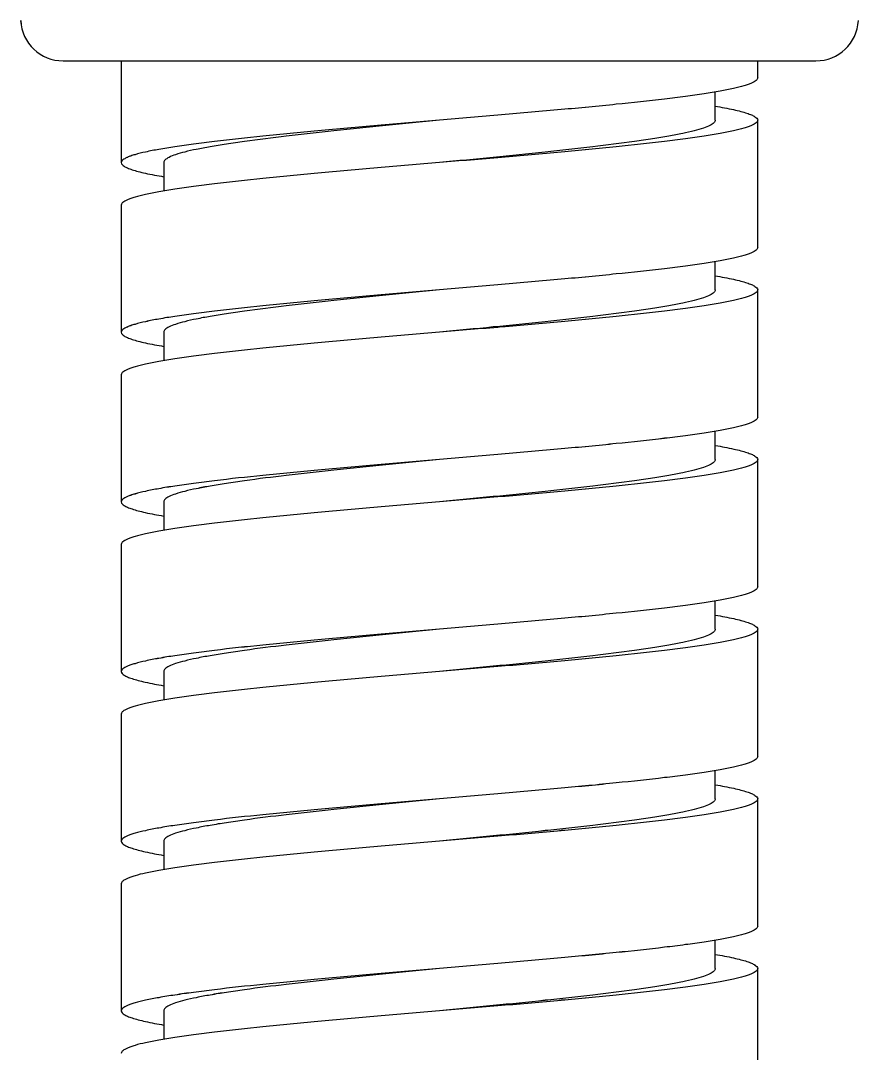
# Model space of a CAD drawing. Header units: millimetres. Extents: x 687 to 1107, y -116 to 478.
# Drawn here: x 994.754 to 998.703, y 86.061 to 90.931 of the extents above; entities that cross this region are included whole.
import ezdxf

# ---------------------------------------------------------------- set-up
doc = ezdxf.new("R2010")
doc.units = ezdxf.units.MM
doc.header["$LTSCALE"] = 0.1

msp = doc.modelspace()

# ---------------------------------------------------------------- linework, layer by layer
for p, q in [((994.9536, 90.741), (998.5033, 90.741)), ((994.9537, 90.741), (998.5033, 90.741)), ((995.2284, 90.741), (995.2284, 90.261)), ((995.2285, 90.741), (995.2285, 90.261)), ((998.2285, 90.661), (998.2285, 90.741)), ((998.2285, 90.661), (998.2285, 90.741)), ((998.0285, 90.461), (998.0285, 90.5947)), ((998.0285, 90.461), (998.0285, 90.5947)), ((998.2285, 89.861), (998.2285, 90.461)), ((998.2285, 89.861), (998.2285, 90.461)), ((995.4284, 90.261), (995.4284, 90.1273)), ((995.4285, 90.261), (995.4285, 90.1273)), ((995.2284, 90.061), (995.2284, 89.461)), ((995.2285, 90.061), (995.2285, 89.461)), ((998.0285, 89.661), (998.0285, 89.7947)), ((998.0285, 89.661), (998.0285, 89.7947)), ((998.2285, 89.061), (998.2285, 89.661)), ((998.2285, 89.061), (998.2285, 89.661)), ((995.4284, 89.461), (995.4284, 89.3273)), ((995.4285, 89.461), (995.4285, 89.3273)), ((995.2284, 89.261), (995.2284, 88.661)), ((995.2285, 89.261), (995.2285, 88.661)), ((998.0285, 88.861), (998.0285, 88.9947)), ((998.0285, 88.861), (998.0285, 88.9947)), ((998.2285, 88.261), (998.2285, 88.861)), ((998.2285, 88.261), (998.2285, 88.861)), ((995.4284, 88.661), (995.4284, 88.5274)), ((995.4285, 88.661), (995.4285, 88.5274)), ((995.2284, 88.461), (995.2284, 87.8609)), ((995.2285, 88.461), (995.2285, 87.861)), ((998.0285, 88.061), (998.0285, 88.1946)), ((998.0285, 88.061), (998.0285, 88.1945)), ((998.2285, 87.4609), (998.2285, 88.061)), ((998.2285, 87.461), (998.2285, 88.061)), ((995.4284, 87.8609), (995.4284, 87.7274)), ((995.4285, 87.861), (995.4285, 87.7274)), ((995.2284, 87.6609), (995.2284, 87.0609)), ((995.2285, 87.661), (995.2285, 87.0609)), ((998.0285, 87.2609), (998.0285, 87.3945)), ((998.0285, 87.2609), (998.0285, 87.3945)), ((998.2285, 86.6609), (998.2285, 87.2609)), ((998.2285, 86.6609), (998.2285, 87.2609)), ((995.4284, 87.0609), (995.4284, 86.9272)), ((995.4285, 87.0609), (995.4285, 86.9273)), ((995.2284, 86.8609), (995.2284, 86.2609)), ((995.2285, 86.8609), (995.2285, 86.2609)), ((998.0285, 86.4609), (998.0285, 86.5946)), ((998.0285, 86.4609), (998.0285, 86.5946)), ((998.2285, 85.8609), (998.2285, 86.4609)), ((998.2285, 85.8609), (998.2285, 86.4609)), ((995.4284, 86.2609), (995.4284, 86.1272)), ((995.4285, 86.2609), (995.4285, 86.1272))]:
    msp.add_line(p, q)
for centre, start, end in [((994.9537, 90.941), 183, 270), ((994.9536, 90.941), 183, 270), ((998.5033, 90.941), 270, 357), ((998.5033, 90.941), 270, 357)]:
    msp.add_arc(centre, 0.2, start, end)
for points, knots in [([(998.2285, 90.661), (998.2285, 90.6562), (998.2224, 90.6485), (998.2116, 90.6416), (998.1988, 90.6353), (998.1826, 90.6292), (998.1542, 90.6203), (998.1102, 90.6096), (998.0473, 90.5974), (997.9718, 90.5851), (997.8844, 90.5728), (997.7465, 90.5555), (997.5513, 90.5344), (997.2952, 90.51), (997.0174, 90.4855), (996.826, 90.4693), (996.7285, 90.461)], [0, 0, 0, 0, 0.009478, 0.016679, 0.025906, 0.037267, 0.050798, 0.084376, 0.126509, 0.176871, 0.23503, 0.300455, 0.450603, 0.621669, 0.807156, 1, 1, 1, 1]), ([(998.2285, 90.661), (998.2285, 90.6562), (998.2224, 90.6485), (998.2116, 90.6416), (998.1988, 90.6353), (998.1826, 90.6292), (998.1542, 90.6203), (998.1102, 90.6097), (998.0473, 90.5974), (997.9718, 90.5851), (997.8844, 90.5728), (997.7465, 90.5555), (997.5513, 90.5344), (997.2953, 90.51), (997.0174, 90.4855), (996.826, 90.4693), (996.7285, 90.461)], [0, 0, 0, 0, 0.009478, 0.016679, 0.025906, 0.037267, 0.050798, 0.084376, 0.126509, 0.176871, 0.23503, 0.300455, 0.450603, 0.621669, 0.807156, 1, 1, 1, 1]), ([(998.0289, 90.5274), (998.0578, 90.5225), (998.0981, 90.5151), (998.1477, 90.5032), (998.1759, 90.4952), (998.1985, 90.4869), (998.2164, 90.4782), (998.2285, 90.468), (998.2285, 90.461)], [0, 0, 0, 0, 0.408111, 0.572355, 0.709475, 0.819371, 0.902677, 1, 1, 1, 1]), ([(998.0289, 90.5274), (998.0578, 90.5225), (998.0981, 90.5151), (998.1477, 90.5032), (998.1759, 90.4952), (998.1985, 90.4869), (998.2164, 90.4782), (998.2285, 90.468), (998.2285, 90.461)], [0, 0, 0, 0, 0.408111, 0.572355, 0.709475, 0.819371, 0.902677, 1, 1, 1, 1]), ([(996.7285, 90.461), (996.6309, 90.4527), (996.4395, 90.4365), (996.1617, 90.412), (995.9056, 90.3876), (995.7105, 90.3665), (995.5726, 90.3492), (995.4851, 90.3369), (995.4096, 90.3246), (995.3468, 90.3124), (995.3027, 90.3017), (995.2744, 90.2928), (995.2582, 90.2867), (995.2454, 90.2804), (995.2346, 90.2735), (995.2284, 90.2658), (995.2284, 90.261)], [0, 0, 0, 0, 0.192844, 0.378332, 0.549397, 0.699546, 0.764969, 0.82313, 0.87349, 0.915624, 0.949202, 0.962734, 0.974093, 0.983319, 0.99052, 1, 1, 1, 1]), ([(996.7285, 90.461), (996.6309, 90.4527), (996.4396, 90.4365), (996.1617, 90.412), (995.9056, 90.3876), (995.7105, 90.3665), (995.5726, 90.3492), (995.4851, 90.3369), (995.4096, 90.3246), (995.3468, 90.3124), (995.3027, 90.3017), (995.2744, 90.2928), (995.2582, 90.2867), (995.2454, 90.2804), (995.2346, 90.2735), (995.2285, 90.2658), (995.2285, 90.261)], [0, 0, 0, 0, 0.192844, 0.378332, 0.549397, 0.699546, 0.764969, 0.82313, 0.87349, 0.915624, 0.949202, 0.962734, 0.974093, 0.983319, 0.99052, 1, 1, 1, 1]), ([(996.7285, 90.461), (996.6439, 90.4527), (996.4781, 90.4365), (996.2372, 90.412), (996.0153, 90.3876), (995.8461, 90.3665), (995.7267, 90.3492), (995.6509, 90.3369), (995.5854, 90.3246), (995.5309, 90.3124), (995.4879, 90.3002), (995.4595, 90.2896), (995.4431, 90.2804), (995.4334, 90.2732), (995.4285, 90.2657), (995.4284, 90.261)], [0, 0, 0, 0, 0.192224, 0.377133, 0.547704, 0.697485, 0.762794, 0.820884, 0.871248, 0.913454, 0.947218, 0.972426, 0.981911, 0.989457, 1, 1, 1, 1]), ([(996.7285, 90.461), (996.6439, 90.4527), (996.4781, 90.4365), (996.2373, 90.412), (996.0153, 90.3876), (995.8462, 90.3665), (995.7267, 90.3492), (995.6509, 90.3369), (995.5854, 90.3246), (995.5309, 90.3124), (995.4879, 90.3002), (995.4595, 90.2896), (995.4431, 90.2804), (995.4334, 90.2732), (995.4285, 90.2657), (995.4285, 90.261)], [0, 0, 0, 0, 0.192224, 0.377133, 0.547704, 0.697485, 0.762794, 0.820884, 0.871248, 0.913454, 0.947218, 0.972426, 0.981911, 0.989457, 1, 1, 1, 1]), ([(998.2285, 90.461), (998.2285, 90.4562), (998.2224, 90.4485), (998.2116, 90.4416), (998.1988, 90.4353), (998.1826, 90.4292), (998.1542, 90.4203), (998.1102, 90.4096), (998.0473, 90.3974), (997.9718, 90.3851), (997.8844, 90.3728), (997.7465, 90.3555), (997.5513, 90.3344), (997.2952, 90.31), (997.0174, 90.2855), (996.826, 90.2693), (996.7285, 90.261)], [0, 0, 0, 0, 0.009478, 0.01668, 0.025909, 0.037267, 0.050796, 0.084378, 0.126508, 0.176873, 0.235029, 0.300456, 0.450603, 0.621668, 0.807156, 1, 1, 1, 1]), ([(998.0285, 90.461), (998.0285, 90.4563), (998.0235, 90.4488), (998.0139, 90.4416), (997.9975, 90.4324), (997.9691, 90.4218), (997.926, 90.4096), (997.8715, 90.3974), (997.8061, 90.3851), (997.7303, 90.3728), (997.6108, 90.3555), (997.4417, 90.3344), (997.2197, 90.31), (996.9789, 90.2855), (996.813, 90.2693), (996.7285, 90.261)], [0, 0, 0, 0, 0.010546, 0.01809, 0.027572, 0.052785, 0.086544, 0.128755, 0.179114, 0.237209, 0.302514, 0.452296, 0.622867, 0.807776, 1, 1, 1, 1]), ([(998.2285, 90.461), (998.2285, 90.4562), (998.2224, 90.4485), (998.2116, 90.4416), (998.1988, 90.4353), (998.1826, 90.4292), (998.1542, 90.4203), (998.1102, 90.4097), (998.0473, 90.3974), (997.9718, 90.3851), (997.8844, 90.3728), (997.7465, 90.3555), (997.5513, 90.3344), (997.2953, 90.31), (997.0174, 90.2855), (996.826, 90.2693), (996.7285, 90.261)], [0, 0, 0, 0, 0.009478, 0.01668, 0.025909, 0.037267, 0.050796, 0.084378, 0.126508, 0.176873, 0.235029, 0.300456, 0.450603, 0.621668, 0.807156, 1, 1, 1, 1]), ([(998.0285, 90.461), (998.0285, 90.4564), (998.0235, 90.4488), (998.0139, 90.4416), (997.9975, 90.4324), (997.9691, 90.4218), (997.926, 90.4096), (997.8715, 90.3974), (997.8061, 90.3851), (997.7303, 90.3728), (997.6108, 90.3555), (997.4417, 90.3344), (997.2197, 90.31), (996.9789, 90.2855), (996.813, 90.2693), (996.7285, 90.261)], [0, 0, 0, 0, 0.010546, 0.01809, 0.027572, 0.052785, 0.086544, 0.128755, 0.179114, 0.237209, 0.302514, 0.452296, 0.622867, 0.807776, 1, 1, 1, 1]), ([(995.2284, 90.261), (995.2284, 90.254), (995.2405, 90.2438), (995.2585, 90.2351), (995.281, 90.2268), (995.3092, 90.2188), (995.3588, 90.207), (995.3991, 90.1995), (995.4279, 90.1946)], [0, 0, 0, 0, 0.097335, 0.180651, 0.290566, 0.427652, 0.591913, 1, 1, 1, 1]), ([(996.7285, 90.261), (996.6309, 90.2527), (996.4395, 90.2365), (996.1617, 90.212), (995.9056, 90.1876), (995.7105, 90.1665), (995.5726, 90.1492), (995.4851, 90.1369), (995.4096, 90.1246), (995.3468, 90.1124), (995.3027, 90.1017), (995.2744, 90.0928), (995.2582, 90.0867), (995.2454, 90.0804), (995.2345, 90.0735), (995.2284, 90.0658), (995.2284, 90.061)], [0, 0, 0, 0, 0.192844, 0.378332, 0.549397, 0.699544, 0.764971, 0.823127, 0.873492, 0.915622, 0.949204, 0.962733, 0.974091, 0.98332, 0.990522, 1, 1, 1, 1]), ([(995.2285, 90.261), (995.2285, 90.254), (995.2405, 90.2438), (995.2585, 90.2351), (995.281, 90.2269), (995.3093, 90.2188), (995.3588, 90.207), (995.3991, 90.1995), (995.4279, 90.1946)], [0, 0, 0, 0, 0.097335, 0.180651, 0.290566, 0.427652, 0.591913, 1, 1, 1, 1]), ([(996.7285, 90.261), (996.6309, 90.2527), (996.4396, 90.2365), (996.1617, 90.212), (995.9056, 90.1876), (995.7105, 90.1665), (995.5726, 90.1492), (995.4851, 90.1369), (995.4096, 90.1246), (995.3468, 90.1124), (995.3027, 90.1017), (995.2744, 90.0928), (995.2582, 90.0867), (995.2454, 90.0804), (995.2346, 90.0735), (995.2285, 90.0658), (995.2285, 90.061)], [0, 0, 0, 0, 0.192844, 0.378332, 0.549397, 0.699544, 0.764971, 0.823127, 0.873492, 0.915622, 0.949204, 0.962733, 0.974091, 0.98332, 0.990522, 1, 1, 1, 1]), ([(998.2285, 89.861), (998.2285, 89.8562), (998.2224, 89.8485), (998.2116, 89.8416), (998.1988, 89.8353), (998.1826, 89.8292), (998.1542, 89.8203), (998.1102, 89.8096), (998.0473, 89.7974), (997.9718, 89.7851), (997.8844, 89.7728), (997.7465, 89.7555), (997.5513, 89.7344), (997.2952, 89.71), (997.0174, 89.6855), (996.826, 89.6693), (996.7285, 89.661)], [0, 0, 0, 0, 0.009478, 0.01668, 0.025909, 0.037267, 0.050796, 0.084378, 0.126508, 0.176873, 0.235029, 0.300456, 0.450603, 0.621668, 0.807156, 1, 1, 1, 1]), ([(998.2285, 89.861), (998.2285, 89.8562), (998.2224, 89.8485), (998.2116, 89.8416), (998.1988, 89.8353), (998.1826, 89.8292), (998.1542, 89.8203), (998.1102, 89.8096), (998.0473, 89.7974), (997.9718, 89.7851), (997.8844, 89.7728), (997.7465, 89.7555), (997.5513, 89.7344), (997.2953, 89.71), (997.0174, 89.6855), (996.826, 89.6693), (996.7285, 89.661)], [0, 0, 0, 0, 0.009478, 0.01668, 0.025909, 0.037267, 0.050796, 0.084378, 0.126508, 0.176873, 0.235029, 0.300456, 0.450603, 0.621668, 0.807156, 1, 1, 1, 1]), ([(998.029, 89.7274), (998.0579, 89.7225), (998.0982, 89.715), (998.1477, 89.7032), (998.1759, 89.6951), (998.1985, 89.6868), (998.2165, 89.6782), (998.2285, 89.668), (998.2285, 89.661)], [0, 0, 0, 0, 0.408087, 0.572348, 0.709434, 0.819349, 0.902665, 1, 1, 1, 1]), ([(998.029, 89.7274), (998.0579, 89.7225), (998.0982, 89.715), (998.1477, 89.7032), (998.176, 89.6952), (998.1985, 89.6869), (998.2165, 89.6782), (998.2285, 89.668), (998.2285, 89.661)], [0, 0, 0, 0, 0.408087, 0.572348, 0.709434, 0.819349, 0.902665, 1, 1, 1, 1]), ([(996.7285, 89.661), (996.6309, 89.6527), (996.4395, 89.6365), (996.1617, 89.612), (995.9056, 89.5876), (995.7105, 89.5665), (995.5726, 89.5492), (995.4851, 89.5369), (995.4096, 89.5246), (995.3468, 89.5123), (995.3027, 89.5017), (995.2744, 89.4928), (995.2582, 89.4866), (995.2454, 89.4804), (995.2345, 89.4735), (995.2284, 89.4658), (995.2284, 89.461)], [0, 0, 0, 0, 0.192844, 0.378332, 0.549397, 0.699544, 0.764971, 0.823127, 0.873492, 0.915622, 0.949204, 0.962733, 0.974091, 0.98332, 0.990522, 1, 1, 1, 1]), ([(996.7285, 89.661), (996.6309, 89.6527), (996.4396, 89.6365), (996.1617, 89.612), (995.9056, 89.5876), (995.7105, 89.5665), (995.5726, 89.5492), (995.4851, 89.5369), (995.4096, 89.5246), (995.3468, 89.5124), (995.3027, 89.5017), (995.2744, 89.4928), (995.2582, 89.4867), (995.2454, 89.4804), (995.2346, 89.4735), (995.2285, 89.4658), (995.2285, 89.461)], [0, 0, 0, 0, 0.192844, 0.378332, 0.549397, 0.699544, 0.764971, 0.823127, 0.873492, 0.915622, 0.949204, 0.962733, 0.974091, 0.98332, 0.990522, 1, 1, 1, 1]), ([(996.7285, 89.661), (996.6439, 89.6527), (996.4781, 89.6365), (996.2372, 89.612), (996.0153, 89.5876), (995.8461, 89.5665), (995.7267, 89.5492), (995.6509, 89.5369), (995.5854, 89.5246), (995.5309, 89.5124), (995.4879, 89.5002), (995.4595, 89.4896), (995.4431, 89.4804), (995.4334, 89.4732), (995.4285, 89.4656), (995.4284, 89.461)], [0, 0, 0, 0, 0.192224, 0.377133, 0.547703, 0.697485, 0.762794, 0.820884, 0.871247, 0.913454, 0.947217, 0.972426, 0.981911, 0.989456, 1, 1, 1, 1]), ([(996.7285, 89.661), (996.6439, 89.6527), (996.4781, 89.6365), (996.2373, 89.612), (996.0153, 89.5876), (995.8462, 89.5665), (995.7267, 89.5492), (995.6509, 89.5369), (995.5854, 89.5246), (995.5309, 89.5124), (995.4879, 89.5002), (995.4595, 89.4896), (995.4431, 89.4804), (995.4334, 89.4732), (995.4285, 89.4657), (995.4285, 89.461)], [0, 0, 0, 0, 0.192224, 0.377133, 0.547703, 0.697485, 0.762794, 0.820884, 0.871247, 0.913454, 0.947217, 0.972426, 0.981911, 0.989456, 1, 1, 1, 1]), ([(998.2285, 89.661), (998.2285, 89.6562), (998.2224, 89.6485), (998.2116, 89.6416), (998.1988, 89.6353), (998.1826, 89.6292), (998.1542, 89.6203), (998.1102, 89.6096), (998.0473, 89.5974), (997.9718, 89.5851), (997.8844, 89.5728), (997.7465, 89.5555), (997.5513, 89.5344), (997.2952, 89.51), (997.0174, 89.4855), (996.826, 89.4693), (996.7285, 89.461)], [0, 0, 0, 0, 0.00948, 0.016681, 0.025907, 0.037266, 0.050798, 0.084376, 0.12651, 0.17687, 0.235031, 0.300454, 0.450603, 0.621668, 0.807156, 1, 1, 1, 1]), ([(998.0285, 89.661), (998.0285, 89.6563), (998.0235, 89.6488), (998.0139, 89.6416), (997.9975, 89.6324), (997.9691, 89.6218), (997.926, 89.6096), (997.8715, 89.5974), (997.8061, 89.5851), (997.7303, 89.5728), (997.6108, 89.5555), (997.4417, 89.5344), (997.2197, 89.51), (996.9789, 89.4855), (996.813, 89.4693), (996.7285, 89.461)], [0, 0, 0, 0, 0.010546, 0.018089, 0.027572, 0.052785, 0.086545, 0.128755, 0.179115, 0.237208, 0.302514, 0.452296, 0.622867, 0.807776, 1, 1, 1, 1]), ([(998.2285, 89.661), (998.2285, 89.6562), (998.2224, 89.6485), (998.2116, 89.6416), (998.1988, 89.6353), (998.1826, 89.6292), (998.1542, 89.6203), (998.1102, 89.6096), (998.0473, 89.5974), (997.9718, 89.5851), (997.8844, 89.5728), (997.7465, 89.5555), (997.5513, 89.5344), (997.2953, 89.51), (997.0174, 89.4855), (996.826, 89.4693), (996.7285, 89.461)], [0, 0, 0, 0, 0.00948, 0.016681, 0.025907, 0.037266, 0.050798, 0.084376, 0.12651, 0.17687, 0.235031, 0.300454, 0.450603, 0.621668, 0.807156, 1, 1, 1, 1]), ([(998.0285, 89.661), (998.0285, 89.6563), (998.0235, 89.6488), (998.0139, 89.6416), (997.9975, 89.6324), (997.9691, 89.6218), (997.926, 89.6096), (997.8715, 89.5974), (997.8061, 89.5851), (997.7303, 89.5728), (997.6108, 89.5555), (997.4417, 89.5344), (997.2197, 89.51), (996.9789, 89.4855), (996.813, 89.4693), (996.7285, 89.461)], [0, 0, 0, 0, 0.010546, 0.018089, 0.027572, 0.052785, 0.086545, 0.128755, 0.179115, 0.237208, 0.302514, 0.452296, 0.622867, 0.807776, 1, 1, 1, 1]), ([(995.2284, 89.461), (995.2284, 89.454), (995.2405, 89.4438), (995.2585, 89.4351), (995.281, 89.4268), (995.3093, 89.4187), (995.3588, 89.4069), (995.3992, 89.3995), (995.428, 89.3946)], [0, 0, 0, 0, 0.097323, 0.180629, 0.290525, 0.427645, 0.591889, 1, 1, 1, 1]), ([(996.7285, 89.461), (996.6309, 89.4527), (996.4395, 89.4365), (996.1617, 89.412), (995.9056, 89.3876), (995.7105, 89.3665), (995.5726, 89.3492), (995.4851, 89.3369), (995.4096, 89.3246), (995.3468, 89.3123), (995.3027, 89.3017), (995.2744, 89.2928), (995.2582, 89.2866), (995.2454, 89.2804), (995.2346, 89.2735), (995.2284, 89.2658), (995.2284, 89.261)], [0, 0, 0, 0, 0.192844, 0.378331, 0.549396, 0.699544, 0.76497, 0.823128, 0.87349, 0.915623, 0.949202, 0.962732, 0.974093, 0.98332, 0.990519, 1, 1, 1, 1]), ([(995.2285, 89.461), (995.2285, 89.454), (995.2405, 89.4438), (995.2585, 89.4351), (995.281, 89.4268), (995.3093, 89.4188), (995.3588, 89.4069), (995.3992, 89.3995), (995.428, 89.3946)], [0, 0, 0, 0, 0.097323, 0.180629, 0.290525, 0.427645, 0.591889, 1, 1, 1, 1]), ([(996.7285, 89.461), (996.6309, 89.4527), (996.4396, 89.4365), (996.1617, 89.412), (995.9056, 89.3876), (995.7105, 89.3665), (995.5726, 89.3492), (995.4851, 89.3369), (995.4096, 89.3246), (995.3468, 89.3124), (995.3027, 89.3017), (995.2744, 89.2928), (995.2582, 89.2867), (995.2454, 89.2804), (995.2346, 89.2735), (995.2285, 89.2658), (995.2285, 89.261)], [0, 0, 0, 0, 0.192844, 0.378331, 0.549396, 0.699544, 0.76497, 0.823128, 0.87349, 0.915623, 0.949202, 0.962732, 0.974093, 0.98332, 0.990519, 1, 1, 1, 1]), ([(998.2285, 89.061), (998.2285, 89.0562), (998.2224, 89.0485), (998.2116, 89.0415), (998.1988, 89.0353), (998.1826, 89.0292), (998.1542, 89.0203), (998.1102, 89.0096), (998.0473, 88.9974), (997.9718, 88.9851), (997.8844, 88.9727), (997.7465, 88.9554), (997.5513, 88.9344), (997.2952, 88.91), (997.0174, 88.8855), (996.826, 88.8692), (996.7285, 88.861)], [0, 0, 0, 0, 0.00948, 0.016681, 0.025907, 0.037266, 0.050798, 0.084376, 0.12651, 0.17687, 0.235031, 0.300454, 0.450603, 0.621668, 0.807156, 1, 1, 1, 1]), ([(998.2285, 89.061), (998.2285, 89.0562), (998.2224, 89.0485), (998.2116, 89.0416), (998.1988, 89.0353), (998.1826, 89.0292), (998.1542, 89.0203), (998.1102, 89.0096), (998.0473, 88.9974), (997.9718, 88.9851), (997.8844, 88.9728), (997.7465, 88.9555), (997.5513, 88.9344), (997.2953, 88.91), (997.0174, 88.8855), (996.826, 88.8693), (996.7285, 88.861)], [0, 0, 0, 0, 0.00948, 0.016681, 0.025907, 0.037266, 0.050798, 0.084376, 0.12651, 0.17687, 0.235031, 0.300454, 0.450603, 0.621668, 0.807156, 1, 1, 1, 1]), ([(998.0296, 88.9273), (998.0584, 88.9224), (998.0986, 88.9149), (998.148, 88.9031), (998.1761, 88.8951), (998.1986, 88.8868), (998.2165, 88.8782), (998.2285, 88.8679), (998.2285, 88.861)], [0, 0, 0, 0, 0.40807, 0.57228, 0.709377, 0.819286, 0.902585, 1, 1, 1, 1]), ([(998.0297, 88.9273), (998.0584, 88.9224), (998.0986, 88.9149), (998.148, 88.9031), (998.1761, 88.8951), (998.1986, 88.8868), (998.2165, 88.8782), (998.2285, 88.8679), (998.2285, 88.861)], [0, 0, 0, 0, 0.40807, 0.57228, 0.709377, 0.819286, 0.902585, 1, 1, 1, 1]), ([(996.7285, 88.861), (996.6309, 88.8527), (996.4395, 88.8364), (996.1617, 88.812), (995.9056, 88.7875), (995.7105, 88.7665), (995.5726, 88.7492), (995.4851, 88.7368), (995.4096, 88.7246), (995.3468, 88.7123), (995.3027, 88.7016), (995.2744, 88.6927), (995.2582, 88.6866), (995.2454, 88.6804), (995.2346, 88.6734), (995.2284, 88.6658), (995.2284, 88.661)], [0, 0, 0, 0, 0.192844, 0.378331, 0.549396, 0.699544, 0.76497, 0.823128, 0.87349, 0.915623, 0.949202, 0.962732, 0.974093, 0.98332, 0.990519, 1, 1, 1, 1]), ([(996.7285, 88.861), (996.6309, 88.8527), (996.4396, 88.8365), (996.1617, 88.812), (995.9056, 88.7876), (995.7105, 88.7665), (995.5726, 88.7492), (995.4851, 88.7369), (995.4096, 88.7246), (995.3468, 88.7123), (995.3027, 88.7017), (995.2744, 88.6928), (995.2582, 88.6866), (995.2454, 88.6804), (995.2346, 88.6735), (995.2285, 88.6658), (995.2285, 88.661)], [0, 0, 0, 0, 0.192844, 0.378331, 0.549396, 0.699544, 0.76497, 0.823128, 0.87349, 0.915623, 0.949202, 0.962732, 0.974093, 0.98332, 0.990519, 1, 1, 1, 1]), ([(996.7285, 88.861), (996.6439, 88.8527), (996.4781, 88.8364), (996.2372, 88.812), (996.0153, 88.7875), (995.8461, 88.7665), (995.7267, 88.7492), (995.6509, 88.7368), (995.5854, 88.7245), (995.5309, 88.7123), (995.4879, 88.7002), (995.4595, 88.6895), (995.4431, 88.6804), (995.4334, 88.6732), (995.4285, 88.6656), (995.4284, 88.661)], [0, 0, 0, 0, 0.192224, 0.377133, 0.547703, 0.697485, 0.762793, 0.820884, 0.871247, 0.913454, 0.947217, 0.972427, 0.981911, 0.989456, 1, 1, 1, 1]), ([(996.7285, 88.861), (996.6439, 88.8527), (996.4781, 88.8365), (996.2373, 88.812), (996.0153, 88.7876), (995.8462, 88.7665), (995.7267, 88.7492), (995.6509, 88.7369), (995.5854, 88.7246), (995.5309, 88.7123), (995.4879, 88.7002), (995.4595, 88.6896), (995.4431, 88.6804), (995.4334, 88.6732), (995.4285, 88.6656), (995.4285, 88.661)], [0, 0, 0, 0, 0.192224, 0.377133, 0.547703, 0.697485, 0.762793, 0.820884, 0.871247, 0.913454, 0.947217, 0.972427, 0.981911, 0.989456, 1, 1, 1, 1]), ([(998.2285, 88.861), (998.2285, 88.8562), (998.2224, 88.8485), (998.2116, 88.8415), (998.1988, 88.8353), (998.1826, 88.8292), (998.1542, 88.8203), (998.1102, 88.8096), (998.0473, 88.7974), (997.9718, 88.7851), (997.8844, 88.7727), (997.7465, 88.7554), (997.5513, 88.7344), (997.2952, 88.71), (997.0174, 88.6855), (996.826, 88.6692), (996.7285, 88.661)], [0, 0, 0, 0, 0.009479, 0.016679, 0.025908, 0.037268, 0.050797, 0.084378, 0.126508, 0.176873, 0.235029, 0.300456, 0.450604, 0.621669, 0.807156, 1, 1, 1, 1]), ([(998.0285, 88.861), (998.0285, 88.8563), (998.0235, 88.8488), (998.0139, 88.8416), (997.9975, 88.8324), (997.9691, 88.8218), (997.926, 88.8096), (997.8715, 88.7974), (997.8061, 88.7851), (997.7303, 88.7727), (997.6108, 88.7554), (997.4417, 88.7344), (997.2197, 88.71), (996.9789, 88.6855), (996.813, 88.6692), (996.7285, 88.661)], [0, 0, 0, 0, 0.010545, 0.018089, 0.027573, 0.052784, 0.086545, 0.128754, 0.179115, 0.237207, 0.302515, 0.452296, 0.622867, 0.807776, 1, 1, 1, 1]), ([(998.2285, 88.861), (998.2285, 88.8562), (998.2224, 88.8485), (998.2116, 88.8415), (998.1988, 88.8353), (998.1826, 88.8292), (998.1542, 88.8203), (998.1102, 88.8096), (998.0473, 88.7974), (997.9718, 88.7851), (997.8844, 88.7727), (997.7465, 88.7555), (997.5513, 88.7344), (997.2953, 88.71), (997.0174, 88.6855), (996.826, 88.6693), (996.7285, 88.661)], [0, 0, 0, 0, 0.009479, 0.016679, 0.025908, 0.037268, 0.050797, 0.084378, 0.126508, 0.176873, 0.235029, 0.300456, 0.450604, 0.621669, 0.807156, 1, 1, 1, 1]), ([(998.0285, 88.861), (998.0285, 88.8563), (998.0235, 88.8488), (998.0139, 88.8416), (997.9975, 88.8324), (997.9691, 88.8218), (997.926, 88.8096), (997.8715, 88.7974), (997.8061, 88.7851), (997.7303, 88.7728), (997.6108, 88.7555), (997.4417, 88.7344), (997.2197, 88.71), (996.9789, 88.6855), (996.813, 88.6693), (996.7285, 88.661)], [0, 0, 0, 0, 0.010545, 0.018089, 0.027573, 0.052784, 0.086545, 0.128754, 0.179115, 0.237207, 0.302515, 0.452296, 0.622867, 0.807776, 1, 1, 1, 1]), ([(995.2284, 88.661), (995.2284, 88.654), (995.2405, 88.6438), (995.2584, 88.6351), (995.2808, 88.6269), (995.309, 88.6188), (995.3584, 88.607), (995.3986, 88.5996), (995.4273, 88.5947)], [0, 0, 0, 0, 0.097415, 0.180718, 0.290638, 0.427718, 0.59194, 1, 1, 1, 1]), ([(996.7285, 88.661), (996.6309, 88.6527), (996.4395, 88.6364), (996.1617, 88.612), (995.9056, 88.5875), (995.7105, 88.5665), (995.5726, 88.5492), (995.4851, 88.5368), (995.4096, 88.5246), (995.3468, 88.5123), (995.3027, 88.5016), (995.2744, 88.4927), (995.2582, 88.4866), (995.2454, 88.4804), (995.2345, 88.4734), (995.2284, 88.4658), (995.2284, 88.461)], [0, 0, 0, 0, 0.192844, 0.378332, 0.549398, 0.699546, 0.76497, 0.823129, 0.873491, 0.915623, 0.949204, 0.962735, 0.974092, 0.983319, 0.990522, 1, 1, 1, 1]), ([(995.2285, 88.661), (995.2285, 88.654), (995.2405, 88.6438), (995.2584, 88.6352), (995.2809, 88.6269), (995.309, 88.6188), (995.3584, 88.607), (995.3986, 88.5996), (995.4273, 88.5947)], [0, 0, 0, 0, 0.097415, 0.180718, 0.290638, 0.427718, 0.59194, 1, 1, 1, 1]), ([(996.7285, 88.661), (996.6309, 88.6527), (996.4396, 88.6365), (996.1617, 88.612), (995.9056, 88.5876), (995.7105, 88.5665), (995.5726, 88.5492), (995.4851, 88.5369), (995.4096, 88.5246), (995.3468, 88.5123), (995.3027, 88.5016), (995.2744, 88.4928), (995.2582, 88.4866), (995.2454, 88.4804), (995.2346, 88.4735), (995.2285, 88.4658), (995.2285, 88.461)], [0, 0, 0, 0, 0.192844, 0.378332, 0.549398, 0.699546, 0.76497, 0.823129, 0.873491, 0.915623, 0.949204, 0.962735, 0.974092, 0.983319, 0.990522, 1, 1, 1, 1]), ([(998.2285, 88.261), (998.2285, 88.2561), (998.2224, 88.2485), (998.2116, 88.2415), (998.1988, 88.2353), (998.1826, 88.2292), (998.1542, 88.2203), (998.1102, 88.2096), (998.0473, 88.1974), (997.9718, 88.1851), (997.8844, 88.1727), (997.7465, 88.1554), (997.5513, 88.1344), (997.2952, 88.11), (997.0174, 88.0855), (996.826, 88.0692), (996.7285, 88.061)], [0, 0, 0, 0, 0.009479, 0.016679, 0.025908, 0.037268, 0.050797, 0.084378, 0.126508, 0.176873, 0.235029, 0.300456, 0.450604, 0.621669, 0.807156, 1, 1, 1, 1]), ([(998.2285, 88.261), (998.2285, 88.2562), (998.2224, 88.2485), (998.2116, 88.2415), (998.1988, 88.2353), (998.1826, 88.2292), (998.1542, 88.2203), (998.1102, 88.2096), (998.0473, 88.1974), (997.9718, 88.1851), (997.8844, 88.1727), (997.7465, 88.1554), (997.5513, 88.1344), (997.2953, 88.11), (997.0174, 88.0855), (996.826, 88.0692), (996.7285, 88.061)], [0, 0, 0, 0, 0.009479, 0.016679, 0.025908, 0.037268, 0.050797, 0.084378, 0.126508, 0.176873, 0.235029, 0.300456, 0.450604, 0.621669, 0.807156, 1, 1, 1, 1]), ([(998.0299, 88.1272), (998.0586, 88.1223), (998.0987, 88.1149), (998.148, 88.1031), (998.1762, 88.095), (998.1986, 88.0868), (998.2165, 88.0781), (998.2285, 88.0679), (998.2285, 88.061)], [0, 0, 0, 0, 0.408036, 0.57227, 0.709354, 0.819245, 0.902576, 1, 1, 1, 1]), ([(998.0299, 88.1272), (998.0586, 88.1223), (998.0987, 88.1149), (998.1481, 88.1031), (998.1762, 88.0951), (998.1986, 88.0868), (998.2165, 88.0782), (998.2285, 88.0679), (998.2285, 88.061)], [0, 0, 0, 0, 0.408036, 0.57227, 0.709354, 0.819245, 0.902576, 1, 1, 1, 1]), ([(996.7285, 88.061), (996.6309, 88.0527), (996.4395, 88.0364), (996.1617, 88.0119), (995.9056, 87.9875), (995.7105, 87.9665), (995.5726, 87.9492), (995.4851, 87.9368), (995.4096, 87.9245), (995.3468, 87.9123), (995.3027, 87.9016), (995.2744, 87.8927), (995.2582, 87.8866), (995.2454, 87.8804), (995.2345, 87.8734), (995.2284, 87.8658), (995.2284, 87.8609)], [0, 0, 0, 0, 0.192844, 0.378332, 0.549398, 0.699546, 0.76497, 0.823129, 0.873491, 0.915623, 0.949204, 0.962735, 0.974092, 0.983319, 0.990522, 1, 1, 1, 1]), ([(996.7285, 88.061), (996.6309, 88.0527), (996.4396, 88.0364), (996.1617, 88.012), (995.9056, 87.9875), (995.7105, 87.9665), (995.5726, 87.9492), (995.4851, 87.9368), (995.4096, 87.9246), (995.3468, 87.9123), (995.3027, 87.9016), (995.2744, 87.8927), (995.2582, 87.8866), (995.2454, 87.8804), (995.2346, 87.8734), (995.2285, 87.8658), (995.2285, 87.861)], [0, 0, 0, 0, 0.192844, 0.378332, 0.549398, 0.699546, 0.76497, 0.823129, 0.873491, 0.915623, 0.949204, 0.962735, 0.974092, 0.983319, 0.990522, 1, 1, 1, 1]), ([(996.7285, 88.061), (996.6439, 88.0527), (996.4781, 88.0364), (996.2372, 88.0119), (996.0153, 87.9875), (995.8461, 87.9665), (995.7267, 87.9492), (995.6509, 87.9368), (995.5854, 87.9245), (995.5309, 87.9123), (995.4879, 87.9002), (995.4595, 87.8895), (995.4431, 87.8803), (995.4334, 87.8732), (995.4284, 87.8656), (995.4284, 87.8609)], [0, 0, 0, 0, 0.192224, 0.377133, 0.547704, 0.697485, 0.762793, 0.820885, 0.871246, 0.913455, 0.947216, 0.972427, 0.981911, 0.989455, 1, 1, 1, 1]), ([(996.7285, 88.061), (996.6439, 88.0527), (996.4781, 88.0364), (996.2373, 88.012), (996.0153, 87.9875), (995.8462, 87.9665), (995.7267, 87.9492), (995.6509, 87.9368), (995.5854, 87.9245), (995.5309, 87.9123), (995.4879, 87.9002), (995.4595, 87.8895), (995.4431, 87.8804), (995.4334, 87.8732), (995.4285, 87.8656), (995.4285, 87.861)], [0, 0, 0, 0, 0.192224, 0.377133, 0.547704, 0.697485, 0.762793, 0.820885, 0.871246, 0.913455, 0.947216, 0.972427, 0.981911, 0.989455, 1, 1, 1, 1]), ([(998.2285, 88.061), (998.2285, 88.0561), (998.2224, 88.0485), (998.2116, 88.0415), (998.1988, 88.0353), (998.1826, 88.0292), (998.1542, 88.0203), (998.1102, 88.0096), (998.0473, 87.9974), (997.9718, 87.9851), (997.8844, 87.9727), (997.7465, 87.9554), (997.5513, 87.9344), (997.2952, 87.91), (997.0174, 87.8855), (996.826, 87.8692), (996.7285, 87.8609)], [0, 0, 0, 0, 0.009478, 0.016681, 0.025908, 0.037265, 0.050796, 0.084377, 0.126509, 0.176871, 0.23503, 0.300454, 0.450602, 0.621668, 0.807156, 1, 1, 1, 1]), ([(998.0285, 88.061), (998.0285, 88.0563), (998.0235, 88.0487), (998.0139, 88.0415), (997.9975, 88.0324), (997.9691, 88.0217), (997.926, 88.0096), (997.8715, 87.9974), (997.8061, 87.9851), (997.7303, 87.9727), (997.6108, 87.9554), (997.4417, 87.9344), (997.2197, 87.91), (996.9789, 87.8855), (996.813, 87.8692), (996.7285, 87.8609)], [0, 0, 0, 0, 0.010544, 0.018089, 0.027573, 0.052783, 0.086546, 0.128753, 0.179116, 0.237207, 0.302515, 0.452297, 0.622867, 0.807776, 1, 1, 1, 1]), ([(998.2285, 88.061), (998.2285, 88.0562), (998.2224, 88.0485), (998.2116, 88.0415), (998.1988, 88.0353), (998.1826, 88.0292), (998.1542, 88.0203), (998.1102, 88.0096), (998.0473, 87.9974), (997.9718, 87.9851), (997.8844, 87.9727), (997.7465, 87.9554), (997.5513, 87.9344), (997.2953, 87.91), (997.0174, 87.8855), (996.826, 87.8692), (996.7285, 87.861)], [0, 0, 0, 0, 0.009478, 0.016681, 0.025908, 0.037265, 0.050796, 0.084377, 0.126509, 0.176871, 0.23503, 0.300454, 0.450602, 0.621668, 0.807156, 1, 1, 1, 1]), ([(998.0285, 88.061), (998.0285, 88.0563), (998.0235, 88.0488), (998.0139, 88.0416), (997.9975, 88.0324), (997.9691, 88.0218), (997.926, 88.0096), (997.8715, 87.9974), (997.8061, 87.9851), (997.7303, 87.9727), (997.6108, 87.9554), (997.4417, 87.9344), (997.2197, 87.91), (996.9789, 87.8855), (996.813, 87.8692), (996.7285, 87.861)], [0, 0, 0, 0, 0.010544, 0.018089, 0.027573, 0.052783, 0.086546, 0.128753, 0.179116, 0.237207, 0.302515, 0.452297, 0.622867, 0.807776, 1, 1, 1, 1]), ([(995.2284, 87.8609), (995.2284, 87.854), (995.2404, 87.8438), (995.2583, 87.8351), (995.2808, 87.8269), (995.3089, 87.8188), (995.3582, 87.807), (995.3984, 87.7996), (995.4271, 87.7947)], [0, 0, 0, 0, 0.097424, 0.180755, 0.290646, 0.42773, 0.591964, 1, 1, 1, 1]), ([(996.7285, 87.8609), (996.6309, 87.8527), (996.4395, 87.8364), (996.1617, 87.8119), (995.9056, 87.7875), (995.7105, 87.7665), (995.5726, 87.7492), (995.4851, 87.7368), (995.4096, 87.7245), (995.3468, 87.7123), (995.3027, 87.7016), (995.2744, 87.6927), (995.2582, 87.6866), (995.2454, 87.6804), (995.2345, 87.6734), (995.2284, 87.6658), (995.2284, 87.6609)], [0, 0, 0, 0, 0.192844, 0.378331, 0.549396, 0.699544, 0.764971, 0.823127, 0.873492, 0.915622, 0.949203, 0.962732, 0.974092, 0.983321, 0.990521, 1, 1, 1, 1]), ([(995.2285, 87.861), (995.2285, 87.854), (995.2405, 87.8438), (995.2583, 87.8352), (995.2808, 87.8269), (995.3089, 87.8188), (995.3582, 87.807), (995.3984, 87.7996), (995.4271, 87.7947)], [0, 0, 0, 0, 0.097424, 0.180755, 0.290646, 0.42773, 0.591964, 1, 1, 1, 1]), ([(996.7285, 87.861), (996.6309, 87.8527), (996.4396, 87.8364), (996.1617, 87.812), (995.9056, 87.7875), (995.7105, 87.7665), (995.5726, 87.7492), (995.4851, 87.7368), (995.4096, 87.7246), (995.3468, 87.7123), (995.3027, 87.7016), (995.2744, 87.6927), (995.2582, 87.6866), (995.2454, 87.6804), (995.2346, 87.6734), (995.2285, 87.6658), (995.2285, 87.661)], [0, 0, 0, 0, 0.192844, 0.378331, 0.549396, 0.699544, 0.764971, 0.823127, 0.873492, 0.915622, 0.949203, 0.962732, 0.974092, 0.983321, 0.990521, 1, 1, 1, 1]), ([(998.2285, 87.461), (998.2285, 87.4561), (998.2224, 87.4485), (998.2116, 87.4415), (998.1988, 87.4353), (998.1826, 87.4292), (998.1542, 87.4203), (998.1102, 87.4096), (998.0473, 87.3974), (997.9718, 87.3851), (997.8844, 87.3727), (997.7465, 87.3554), (997.5513, 87.3344), (997.2953, 87.31), (997.0174, 87.2855), (996.826, 87.2692), (996.7285, 87.2609)], [0, 0, 0, 0, 0.009478, 0.016681, 0.025908, 0.037265, 0.050796, 0.084377, 0.126509, 0.176871, 0.23503, 0.300454, 0.450602, 0.621668, 0.807156, 1, 1, 1, 1]), ([(998.2285, 87.4609), (998.2285, 87.4561), (998.2224, 87.4484), (998.2116, 87.4415), (998.1988, 87.4353), (998.1826, 87.4292), (998.1542, 87.4203), (998.1102, 87.4096), (998.0473, 87.3973), (997.9718, 87.3851), (997.8844, 87.3727), (997.7465, 87.3554), (997.5513, 87.3344), (997.2952, 87.3099), (997.0174, 87.2855), (996.826, 87.2692), (996.7285, 87.2609)], [0, 0, 0, 0, 0.009478, 0.016681, 0.025908, 0.037265, 0.050796, 0.084377, 0.126509, 0.176871, 0.23503, 0.300454, 0.450602, 0.621668, 0.807156, 1, 1, 1, 1]), ([(998.0296, 87.3273), (998.0584, 87.3224), (998.0986, 87.3149), (998.148, 87.3031), (998.1761, 87.2951), (998.1986, 87.2868), (998.2165, 87.2781), (998.2285, 87.2679), (998.2285, 87.2609)], [0, 0, 0, 0, 0.40806, 0.572282, 0.709362, 0.819282, 0.902585, 1, 1, 1, 1]), ([(998.0296, 87.3272), (998.0584, 87.3223), (998.0986, 87.3149), (998.148, 87.3031), (998.1761, 87.295), (998.1986, 87.2868), (998.2165, 87.2781), (998.2285, 87.2679), (998.2285, 87.2609)], [0, 0, 0, 0, 0.40806, 0.572282, 0.709362, 0.819282, 0.902585, 1, 1, 1, 1]), ([(996.7285, 87.2609), (996.6309, 87.2527), (996.4395, 87.2364), (996.1617, 87.2119), (995.9056, 87.1875), (995.7105, 87.1665), (995.5726, 87.1492), (995.4851, 87.1368), (995.4096, 87.1245), (995.3468, 87.1123), (995.3027, 87.1016), (995.2744, 87.0927), (995.2582, 87.0866), (995.2454, 87.0804), (995.2345, 87.0734), (995.2284, 87.0657), (995.2284, 87.0609)], [0, 0, 0, 0, 0.192844, 0.378331, 0.549396, 0.699544, 0.764971, 0.823127, 0.873492, 0.915622, 0.949203, 0.962732, 0.974092, 0.983321, 0.990521, 1, 1, 1, 1]), ([(996.7285, 87.2609), (996.6309, 87.2527), (996.4396, 87.2364), (996.1617, 87.2119), (995.9056, 87.1875), (995.7105, 87.1665), (995.5726, 87.1492), (995.4851, 87.1368), (995.4096, 87.1245), (995.3468, 87.1123), (995.3027, 87.1016), (995.2744, 87.0927), (995.2582, 87.0866), (995.2454, 87.0804), (995.2346, 87.0734), (995.2285, 87.0658), (995.2285, 87.0609)], [0, 0, 0, 0, 0.192844, 0.378331, 0.549396, 0.699544, 0.764971, 0.823127, 0.873492, 0.915622, 0.949203, 0.962732, 0.974092, 0.983321, 0.990521, 1, 1, 1, 1]), ([(996.7285, 87.2609), (996.6439, 87.2527), (996.4781, 87.2364), (996.2372, 87.2119), (996.0153, 87.1875), (995.8461, 87.1665), (995.7267, 87.1492), (995.6509, 87.1368), (995.5854, 87.1245), (995.5309, 87.1123), (995.4879, 87.1001), (995.4595, 87.0895), (995.4431, 87.0803), (995.4334, 87.0731), (995.4284, 87.0656), (995.4284, 87.0609)], [0, 0, 0, 0, 0.192224, 0.377133, 0.547704, 0.697486, 0.762792, 0.820885, 0.871245, 0.913455, 0.947215, 0.972428, 0.981911, 0.989454, 1, 1, 1, 1]), ([(996.7285, 87.2609), (996.6439, 87.2527), (996.4781, 87.2364), (996.2373, 87.2119), (996.0153, 87.1875), (995.8462, 87.1665), (995.7267, 87.1492), (995.6509, 87.1368), (995.5854, 87.1245), (995.5309, 87.1123), (995.4879, 87.1001), (995.4595, 87.0895), (995.4431, 87.0803), (995.4334, 87.0732), (995.4285, 87.0656), (995.4285, 87.0609)], [0, 0, 0, 0, 0.192224, 0.377133, 0.547704, 0.697486, 0.762792, 0.820885, 0.871245, 0.913455, 0.947215, 0.972428, 0.981911, 0.989454, 1, 1, 1, 1]), ([(998.2285, 87.2609), (998.2285, 87.2561), (998.2224, 87.2484), (998.2116, 87.2415), (998.1988, 87.2353), (998.1826, 87.2292), (998.1542, 87.2203), (998.1102, 87.2096), (998.0473, 87.1973), (997.9718, 87.185), (997.8844, 87.1727), (997.7465, 87.1554), (997.5513, 87.1344), (997.2952, 87.1099), (997.0174, 87.0855), (996.826, 87.0692), (996.7285, 87.0609)], [0, 0, 0, 0, 0.009481, 0.01668, 0.025907, 0.037268, 0.050798, 0.084377, 0.12651, 0.176872, 0.23503, 0.300456, 0.450604, 0.621669, 0.807156, 1, 1, 1, 1]), ([(998.0285, 87.2609), (998.0285, 87.2563), (998.0235, 87.2487), (998.0139, 87.2415), (997.9975, 87.2324), (997.9691, 87.2217), (997.926, 87.2096), (997.8715, 87.1974), (997.8061, 87.1851), (997.7303, 87.1727), (997.6108, 87.1554), (997.4417, 87.1344), (997.2197, 87.1099), (996.9789, 87.0855), (996.813, 87.0692), (996.7285, 87.0609)], [0, 0, 0, 0, 0.010544, 0.018089, 0.027574, 0.052783, 0.086546, 0.128753, 0.179116, 0.237206, 0.302515, 0.452297, 0.622867, 0.807776, 1, 1, 1, 1]), ([(998.2285, 87.2609), (998.2285, 87.2561), (998.2224, 87.2485), (998.2116, 87.2415), (998.1988, 87.2353), (998.1826, 87.2292), (998.1542, 87.2203), (998.1102, 87.2096), (998.0473, 87.1974), (997.9718, 87.1851), (997.8844, 87.1727), (997.7465, 87.1554), (997.5513, 87.1344), (997.2953, 87.11), (997.0174, 87.0855), (996.826, 87.0692), (996.7285, 87.0609)], [0, 0, 0, 0, 0.009481, 0.01668, 0.025907, 0.037268, 0.050798, 0.084377, 0.12651, 0.176872, 0.23503, 0.300456, 0.450604, 0.621669, 0.807156, 1, 1, 1, 1]), ([(998.0285, 87.2609), (998.0285, 87.2563), (998.0235, 87.2487), (998.0139, 87.2415), (997.9975, 87.2324), (997.9691, 87.2217), (997.926, 87.2096), (997.8715, 87.1974), (997.8061, 87.1851), (997.7303, 87.1727), (997.6108, 87.1554), (997.4417, 87.1344), (997.2197, 87.11), (996.9789, 87.0855), (996.813, 87.0692), (996.7285, 87.0609)], [0, 0, 0, 0, 0.010544, 0.018089, 0.027574, 0.052783, 0.086546, 0.128753, 0.179116, 0.237206, 0.302515, 0.452297, 0.622867, 0.807776, 1, 1, 1, 1]), ([(995.2284, 87.0609), (995.2284, 87.054), (995.2405, 87.0437), (995.2584, 87.0351), (995.2808, 87.0268), (995.309, 87.0188), (995.3584, 87.007), (995.3986, 86.9995), (995.4273, 86.9946)], [0, 0, 0, 0, 0.097415, 0.180714, 0.290623, 0.42772, 0.59193, 1, 1, 1, 1]), ([(996.7285, 87.0609), (996.6309, 87.0526), (996.4395, 87.0364), (996.1617, 87.0119), (995.9056, 86.9875), (995.7105, 86.9665), (995.5726, 86.9492), (995.4851, 86.9368), (995.4096, 86.9245), (995.3468, 86.9123), (995.3027, 86.9016), (995.2744, 86.8927), (995.2582, 86.8866), (995.2454, 86.8804), (995.2346, 86.8734), (995.2284, 86.8657), (995.2284, 86.8609)], [0, 0, 0, 0, 0.192844, 0.378332, 0.549397, 0.699546, 0.764969, 0.82313, 0.87349, 0.915624, 0.949202, 0.962734, 0.974093, 0.983319, 0.99052, 1, 1, 1, 1]), ([(995.2285, 87.0609), (995.2285, 87.054), (995.2405, 87.0438), (995.2584, 87.0351), (995.2809, 87.0268), (995.309, 87.0188), (995.3584, 87.007), (995.3986, 86.9995), (995.4273, 86.9946)], [0, 0, 0, 0, 0.097415, 0.180714, 0.290623, 0.42772, 0.59193, 1, 1, 1, 1]), ([(996.7285, 87.0609), (996.6309, 87.0527), (996.4396, 87.0364), (996.1617, 87.0119), (995.9056, 86.9875), (995.7105, 86.9665), (995.5726, 86.9492), (995.4851, 86.9368), (995.4096, 86.9245), (995.3468, 86.9123), (995.3027, 86.9016), (995.2744, 86.8927), (995.2582, 86.8866), (995.2454, 86.8804), (995.2346, 86.8734), (995.2285, 86.8658), (995.2285, 86.8609)], [0, 0, 0, 0, 0.192844, 0.378332, 0.549397, 0.699546, 0.764969, 0.82313, 0.87349, 0.915624, 0.949202, 0.962734, 0.974093, 0.983319, 0.99052, 1, 1, 1, 1]), ([(998.2285, 86.6609), (998.2285, 86.6561), (998.2224, 86.6484), (998.2116, 86.6415), (998.1988, 86.6353), (998.1826, 86.6291), (998.1542, 86.6202), (998.1102, 86.6096), (998.0473, 86.5973), (997.9718, 86.585), (997.8844, 86.5727), (997.7465, 86.5554), (997.5513, 86.5343), (997.2952, 86.5099), (997.0174, 86.4854), (996.826, 86.4692), (996.7285, 86.4609)], [0, 0, 0, 0, 0.009481, 0.01668, 0.025907, 0.037268, 0.050798, 0.084377, 0.12651, 0.176872, 0.23503, 0.300456, 0.450604, 0.621669, 0.807156, 1, 1, 1, 1]), ([(998.2285, 86.6609), (998.2285, 86.6561), (998.2224, 86.6485), (998.2116, 86.6415), (998.1988, 86.6353), (998.1826, 86.6292), (998.1542, 86.6203), (998.1102, 86.6096), (998.0473, 86.5973), (997.9718, 86.5851), (997.8844, 86.5727), (997.7465, 86.5554), (997.5513, 86.5344), (997.2953, 86.5099), (997.0174, 86.4855), (996.826, 86.4692), (996.7285, 86.4609)], [0, 0, 0, 0, 0.009481, 0.01668, 0.025907, 0.037268, 0.050798, 0.084377, 0.12651, 0.176872, 0.23503, 0.300456, 0.450604, 0.621669, 0.807156, 1, 1, 1, 1]), ([(998.0289, 86.5274), (998.0578, 86.5225), (998.0981, 86.515), (998.1477, 86.5032), (998.1759, 86.4951), (998.1985, 86.4868), (998.2164, 86.4782), (998.2285, 86.4679), (998.2285, 86.4609)], [0, 0, 0, 0, 0.408111, 0.572355, 0.709475, 0.819371, 0.902677, 1, 1, 1, 1]), ([(998.0289, 86.5273), (998.0578, 86.5224), (998.0981, 86.515), (998.1477, 86.5031), (998.1759, 86.4951), (998.1985, 86.4868), (998.2164, 86.4781), (998.2285, 86.4679), (998.2285, 86.4609)], [0, 0, 0, 0, 0.408111, 0.572355, 0.709475, 0.819371, 0.902677, 1, 1, 1, 1]), ([(996.7285, 86.4609), (996.6309, 86.4526), (996.4395, 86.4364), (996.1617, 86.4119), (995.9056, 86.3875), (995.7105, 86.3664), (995.5726, 86.3491), (995.4851, 86.3368), (995.4096, 86.3245), (995.3468, 86.3123), (995.3027, 86.3016), (995.2744, 86.2927), (995.2582, 86.2866), (995.2454, 86.2803), (995.2346, 86.2734), (995.2284, 86.2657), (995.2284, 86.2609)], [0, 0, 0, 0, 0.192844, 0.378332, 0.549397, 0.699546, 0.764969, 0.82313, 0.87349, 0.915624, 0.949202, 0.962734, 0.974093, 0.983319, 0.99052, 1, 1, 1, 1]), ([(996.7285, 86.4609), (996.6309, 86.4527), (996.4396, 86.4364), (996.1617, 86.4119), (995.9056, 86.3875), (995.7105, 86.3665), (995.5726, 86.3492), (995.4851, 86.3368), (995.4096, 86.3245), (995.3468, 86.3123), (995.3027, 86.3016), (995.2744, 86.2927), (995.2582, 86.2866), (995.2454, 86.2804), (995.2346, 86.2734), (995.2285, 86.2657), (995.2285, 86.2609)], [0, 0, 0, 0, 0.192844, 0.378332, 0.549397, 0.699546, 0.764969, 0.82313, 0.87349, 0.915624, 0.949202, 0.962734, 0.974093, 0.983319, 0.99052, 1, 1, 1, 1]), ([(996.7285, 86.4609), (996.6439, 86.4526), (996.4781, 86.4364), (996.2372, 86.4119), (996.0153, 86.3875), (995.8461, 86.3664), (995.7267, 86.3491), (995.6509, 86.3368), (995.5854, 86.3245), (995.5309, 86.3123), (995.4879, 86.3001), (995.4595, 86.2895), (995.4431, 86.2803), (995.4334, 86.2731), (995.4284, 86.2656), (995.4284, 86.2609)], [0, 0, 0, 0, 0.192224, 0.377133, 0.547704, 0.697486, 0.762791, 0.820886, 0.871245, 0.913456, 0.947215, 0.972428, 0.98191, 0.989454, 1, 1, 1, 1]), ([(996.7285, 86.4609), (996.6439, 86.4527), (996.4781, 86.4364), (996.2373, 86.4119), (996.0153, 86.3875), (995.8462, 86.3665), (995.7267, 86.3492), (995.6509, 86.3368), (995.5854, 86.3245), (995.5309, 86.3123), (995.4879, 86.3001), (995.4595, 86.2895), (995.4431, 86.2803), (995.4334, 86.2731), (995.4285, 86.2656), (995.4285, 86.2609)], [0, 0, 0, 0, 0.192224, 0.377133, 0.547704, 0.697486, 0.762791, 0.820886, 0.871245, 0.913456, 0.947215, 0.972428, 0.98191, 0.989454, 1, 1, 1, 1]), ([(998.0285, 86.4609), (998.0285, 86.4563), (998.0235, 86.4487), (998.0139, 86.4415), (997.9975, 86.4323), (997.9691, 86.4217), (997.926, 86.4095), (997.8715, 86.3973), (997.8061, 86.385), (997.7303, 86.3727), (997.6108, 86.3554), (997.4417, 86.3343), (997.2197, 86.3099), (996.9789, 86.2854), (996.813, 86.2692), (996.7285, 86.2609)], [0, 0, 0, 0, 0.010543, 0.018089, 0.027574, 0.052782, 0.086546, 0.128752, 0.179116, 0.237206, 0.302515, 0.452296, 0.622867, 0.807776, 1, 1, 1, 1]), ([(998.2285, 86.4609), (998.2285, 86.4561), (998.2224, 86.4484), (998.2116, 86.4415), (998.1988, 86.4353), (998.1826, 86.4291), (998.1542, 86.4202), (998.1102, 86.4096), (998.0473, 86.3973), (997.9718, 86.385), (997.8844, 86.3727), (997.7465, 86.3554), (997.5513, 86.3343), (997.2952, 86.3099), (997.0174, 86.2854), (996.826, 86.2692), (996.7285, 86.2609)], [0, 0, 0, 0, 0.009478, 0.01668, 0.025909, 0.037267, 0.050796, 0.084378, 0.126508, 0.176873, 0.235029, 0.300456, 0.450603, 0.621668, 0.807156, 1, 1, 1, 1]), ([(998.0285, 86.4609), (998.0285, 86.4563), (998.0235, 86.4487), (998.0139, 86.4415), (997.9975, 86.4324), (997.9691, 86.4217), (997.926, 86.4096), (997.8715, 86.3974), (997.8061, 86.3851), (997.7303, 86.3727), (997.6108, 86.3554), (997.4417, 86.3344), (997.2197, 86.3099), (996.9789, 86.2855), (996.813, 86.2692), (996.7285, 86.2609)], [0, 0, 0, 0, 0.010543, 0.018089, 0.027574, 0.052782, 0.086546, 0.128752, 0.179116, 0.237206, 0.302515, 0.452296, 0.622867, 0.807776, 1, 1, 1, 1]), ([(998.2285, 86.4609), (998.2285, 86.4561), (998.2224, 86.4484), (998.2116, 86.4415), (998.1988, 86.4353), (998.1826, 86.4292), (998.1542, 86.4203), (998.1102, 86.4096), (998.0473, 86.3973), (997.9718, 86.385), (997.8844, 86.3727), (997.7465, 86.3554), (997.5513, 86.3344), (997.2953, 86.3099), (997.0174, 86.2855), (996.826, 86.2692), (996.7285, 86.2609)], [0, 0, 0, 0, 0.009478, 0.01668, 0.025909, 0.037267, 0.050796, 0.084378, 0.126508, 0.176873, 0.235029, 0.300456, 0.450603, 0.621668, 0.807156, 1, 1, 1, 1]), ([(995.2284, 86.2609), (995.2284, 86.2539), (995.2405, 86.2437), (995.2585, 86.235), (995.281, 86.2268), (995.3092, 86.2187), (995.3588, 86.2069), (995.3991, 86.1994), (995.4279, 86.1945)], [0, 0, 0, 0, 0.097335, 0.180651, 0.290566, 0.427652, 0.591913, 1, 1, 1, 1]), ([(996.7285, 86.2609), (996.6309, 86.2526), (996.4395, 86.2364), (996.1617, 86.2119), (995.9056, 86.1875), (995.7105, 86.1664), (995.5726, 86.1491), (995.4851, 86.1368), (995.4096, 86.1245), (995.3468, 86.1123), (995.3027, 86.1016), (995.2744, 86.0927), (995.2582, 86.0866), (995.2454, 86.0803), (995.2345, 86.0734), (995.2284, 86.0657), (995.2284, 86.0609)], [0, 0, 0, 0, 0.192844, 0.378332, 0.549397, 0.699544, 0.764971, 0.823127, 0.873492, 0.915622, 0.949204, 0.962733, 0.974091, 0.98332, 0.990522, 1, 1, 1, 1]), ([(995.2285, 86.2609), (995.2285, 86.254), (995.2405, 86.2437), (995.2585, 86.2351), (995.281, 86.2268), (995.3093, 86.2187), (995.3588, 86.2069), (995.3991, 86.1994), (995.4279, 86.1945)], [0, 0, 0, 0, 0.097335, 0.180651, 0.290566, 0.427652, 0.591913, 1, 1, 1, 1]), ([(996.7285, 86.2609), (996.6309, 86.2526), (996.4396, 86.2364), (996.1617, 86.2119), (995.9056, 86.1875), (995.7105, 86.1665), (995.5726, 86.1492), (995.4851, 86.1368), (995.4096, 86.1245), (995.3468, 86.1123), (995.3027, 86.1016), (995.2744, 86.0927), (995.2582, 86.0866), (995.2454, 86.0804), (995.2346, 86.0734), (995.2285, 86.0657), (995.2285, 86.0609)], [0, 0, 0, 0, 0.192844, 0.378332, 0.549397, 0.699544, 0.764971, 0.823127, 0.873492, 0.915622, 0.949204, 0.962733, 0.974091, 0.98332, 0.990522, 1, 1, 1, 1])]:
    msp.add_open_spline(points, degree=3, knots=knots)

doc.saveas('drawing.dxf')
